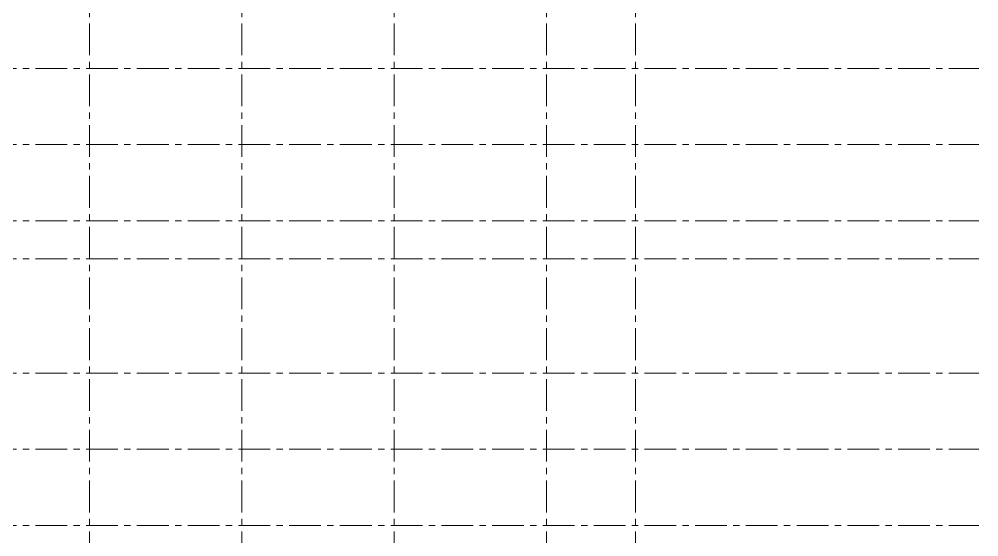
# Model space of a CAD drawing. Header units: millimetres. Extents: x -13407 to 93998, y -2611 to 109271.
# Drawn here: x 32794 to 70615, y 32946 to 53330 of the extents above; entities that cross this region are included whole.
import ezdxf

# ---------------------------------------------------------------- set-up
doc = ezdxf.new("R2010")
doc.units = ezdxf.units.MM
doc.linetypes.add('CENTER', pattern=[2, 1.25, -0.25, 0.25, -0.25])
doc.layers.add('АР_Оси', color=193, linetype='Continuous', lineweight=9)

msp = doc.modelspace()

# ---------------------------------------------------------------- linework, layer by layer
at = {"layer": 'АР_Оси', "color": 253, "linetype": 'CENTER', "ltscale": 1000}
for p, q in [((35569.9, 79157.5), (35569.9, 23425.1)), ((41569.9, 79157.5), (41569.9, 23425.1)), ((47569.9, 79157.5), (47569.9, 23425.1)), ((53569.9, 79157.5), (53569.9, 23425.1)), ((57079.9, 79157.5), (57079.9, 23425.1)), ((-12563.8, 51395), (70614.6, 51395)), ((-12563.8, 48395), (70614.6, 48395)), ((-12563.8, 45395), (70614.6, 45395)), ((-12563.8, 43895), (70614.6, 43895)), ((-12563.8, 39395), (70614.6, 39395)), ((-12563.8, 36395), (70614.6, 36395)), ((-12563.8, 33395), (70614.6, 33395))]:
    msp.add_line(p, q, dxfattribs=at)

doc.saveas('drawing.dxf')
